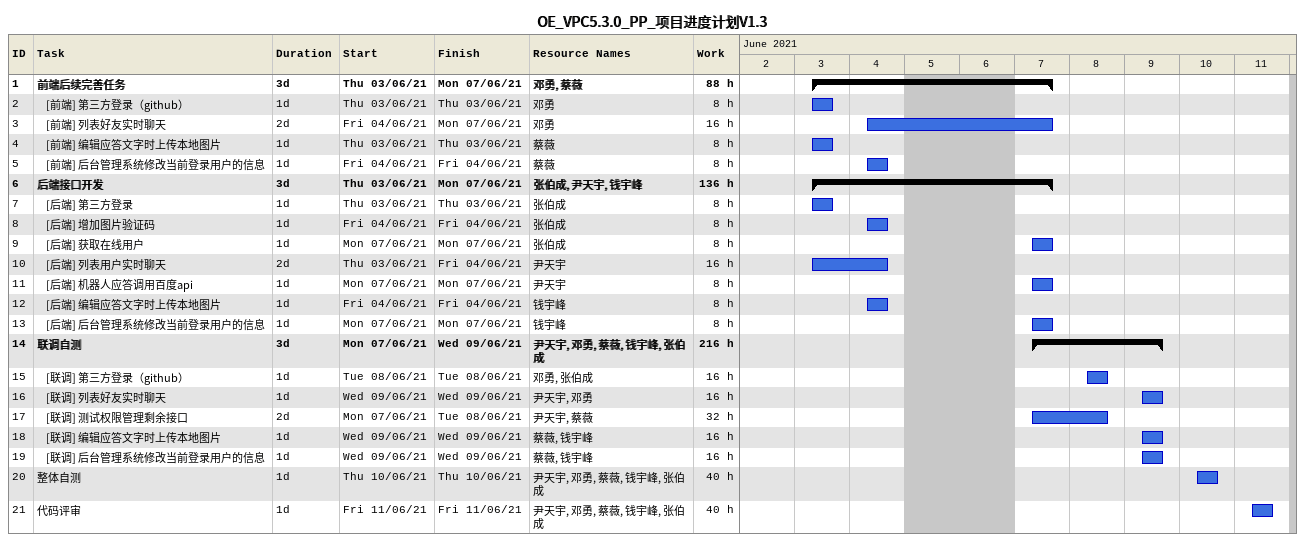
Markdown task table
OE_VPC5.3.0_PP_项目进度计划V1.3

| ID | Level | Task | Duration | Start | Finish | Resources | Work (h) |
|---|---|---|---|---|---|---|---|
| 1 | 1 | **前端后续完善任务** | 3d | 2021-06-03 | 2021-06-07 | 邓勇, 蔡薇 | 88 |
| 2 | 2 | [前端] 第三方登录（github） | 1d | 2021-06-03 | 2021-06-03 | 邓勇 | 8 |
| 3 | 2 | [前端] 列表好友实时聊天 | 2d | 2021-06-04 | 2021-06-07 | 邓勇 | 16 |
| 4 | 2 | [前端] 编辑应答文字时上传本地图片 | 1d | 2021-06-03 | 2021-06-03 | 蔡薇 | 8 |
| 5 | 2 | [前端] 后台管理系统修改当前登录用户的信息 | 1d | 2021-06-04 | 2021-06-04 | 蔡薇 | 8 |
| 6 | 1 | **后端接口开发** | 3d | 2021-06-03 | 2021-06-07 | 张伯成, 尹天宇, 钱宇峰 | 136 |
| 7 | 2 | [后端] 第三方登录 | 1d | 2021-06-03 | 2021-06-03 | 张伯成 | 8 |
| 8 | 2 | [后端] 增加图片验证码 | 1d | 2021-06-04 | 2021-06-04 | 张伯成 | 8 |
| 9 | 2 | [后端] 获取在线用户 | 1d | 2021-06-07 | 2021-06-07 | 张伯成 | 8 |
| 10 | 2 | [后端] 列表用户实时聊天 | 2d | 2021-06-03 | 2021-06-04 | 尹天宇 | 16 |
| 11 | 2 | [后端] 机器人应答调用百度api | 1d | 2021-06-07 | 2021-06-07 | 尹天宇 | 8 |
| 12 | 2 | [后端] 编辑应答文字时上传本地图片 | 1d | 2021-06-04 | 2021-06-04 | 钱宇峰 | 8 |
| 13 | 2 | [后端] 后台管理系统修改当前登录用户的信息 | 1d | 2021-06-07 | 2021-06-07 | 钱宇峰 | 8 |
| 14 | 1 | **联调自测** | 3d | 2021-06-07 | 2021-06-09 | 尹天宇, 邓勇, 蔡薇, 钱宇峰, 张伯成 | 216 |
| 15 | 2 | [联调] 第三方登录（github） | 1d | 2021-06-08 | 2021-06-08 | 邓勇, 张伯成 | 16 |
| 16 | 2 | [联调] 列表好友实时聊天 | 1d | 2021-06-09 | 2021-06-09 | 尹天宇, 邓勇 | 16 |
| 17 | 2 | [联调] 测试权限管理剩余接口 | 2d | 2021-06-07 | 2021-06-08 | 尹天宇, 蔡薇 | 32 |
| 18 | 2 | [联调] 编辑应答文字时上传本地图片 | 1d | 2021-06-09 | 2021-06-09 | 蔡薇, 钱宇峰 | 16 |
| 19 | 2 | [联调] 后台管理系统修改当前登录用户的信息 | 1d | 2021-06-09 | 2021-06-09 | 蔡薇, 钱宇峰 | 16 |
| 20 | 1 | 整体自测 | 1d | 2021-06-10 | 2021-06-10 | 尹天宇, 邓勇, 蔡薇, 钱宇峰, 张伯成 | 40 |
| 21 | 1 | 代码评审 | 1d | 2021-06-11 | 2021-06-11 | 尹天宇, 邓勇, 蔡薇, 钱宇峰, 张伯成 | 40 |
